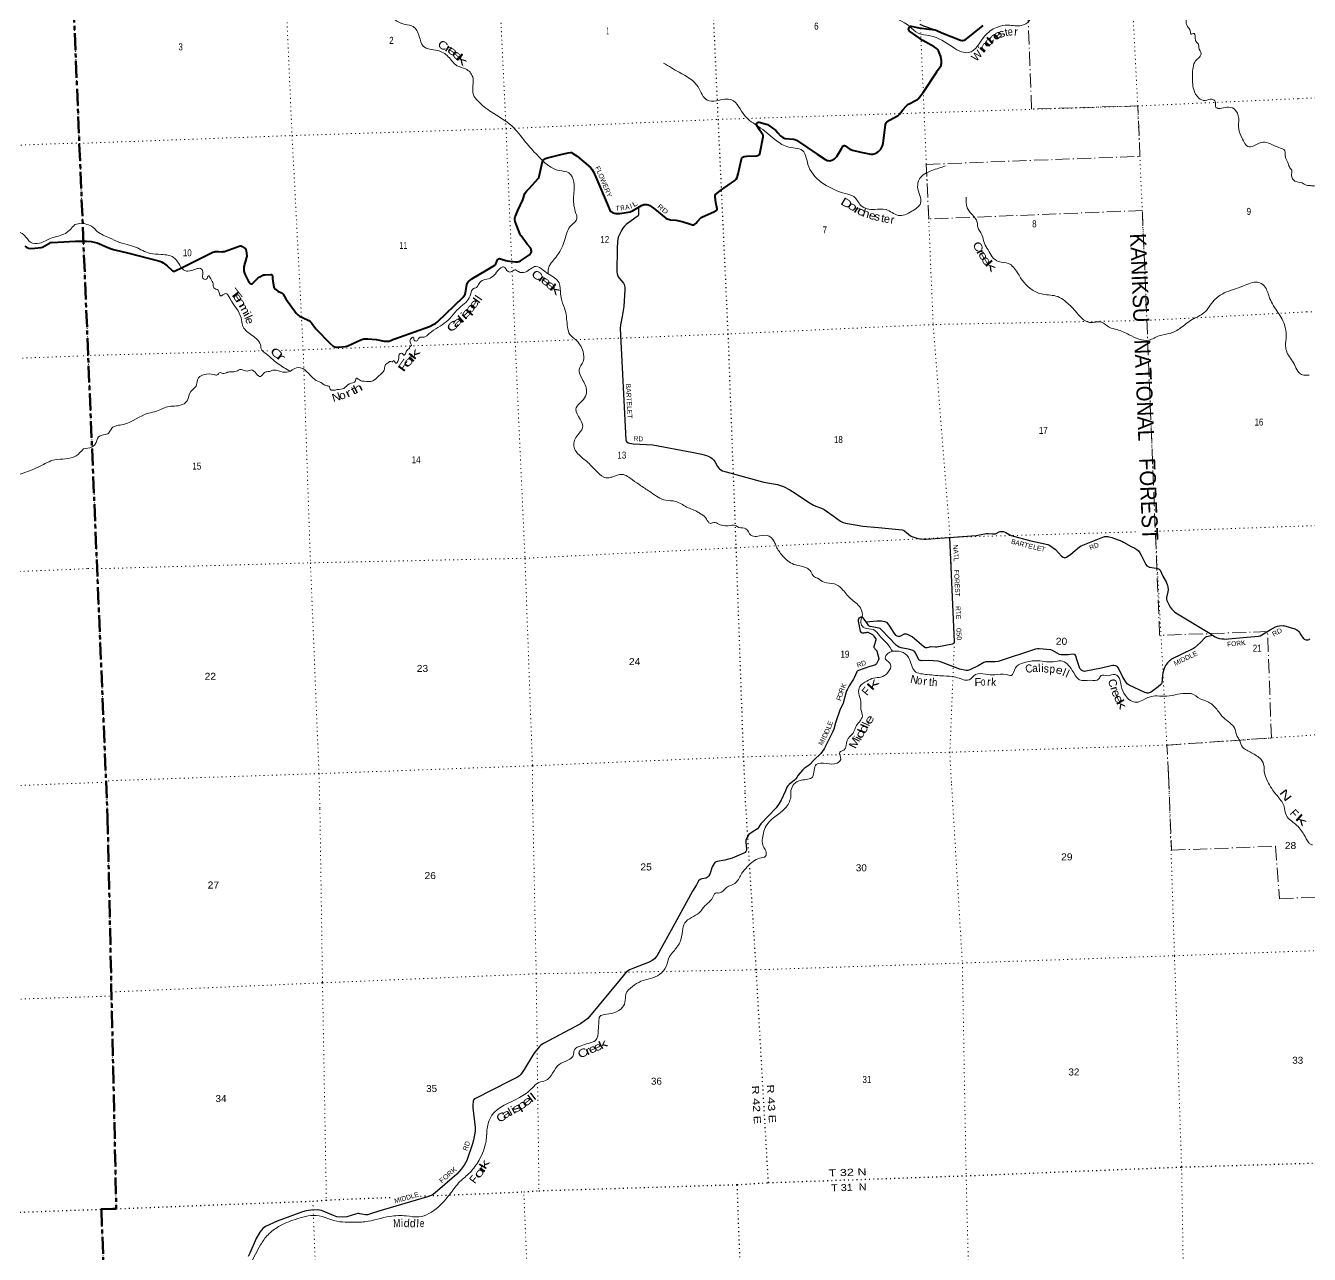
# Model space of a CAD drawing. Header units: feet. Extents: x 733631 to 986127, y 195788 to 388968.
# Drawn here: x 857588 to 889674, y 281106 to 311815 of the extents above; entities that cross this region are included whole.
import ezdxf
from ezdxf.enums import TextEntityAlignment as Align

# ---------------------------------------------------------------- set-up
doc = ezdxf.new("R2010")
doc.units = ezdxf.units.FT
doc.header["$LTSCALE"] = 70
for name, pattern in [('DOT_DASHED', [7.7, 5, -1.2, 0.3, -1.2]), ('DOTTED', [1.5, 0.3, -1.2]), ('LONG_DASH_SHORT_DASH', [9.9, 6, -1.2, 1.5, -1.2])]:
    doc.linetypes.add(name, pattern=pattern)
for name, color, linetype, lineweight in [('11', 7, 'LONG_DASH_SHORT_DASH', 60), ('26', 7, 'Continuous', 40), ('29', 7, 'Continuous', 25), ('39', 7, 'Continuous', 13), ('44', 7, 'DOT_DASHED', 13), ('6', 7, 'DOTTED', 25), ('7', 7, 'DOTTED', 13)]:
    doc.layers.add(name, color=color, linetype=linetype, lineweight=lineweight)
for name, color, linetype in [('27', 7, 'Continuous'), ('30', 7, 'Continuous'), ('41', 7, 'Continuous')]:
    doc.layers.add(name, color=color, linetype=linetype)

msp = doc.modelspace()

# ---------------------------------------------------------------- linework, layer by layer
at = {"layer": '11'}
for points in [[(857851.76, 337969.91), (858806.11, 313701.42), (858725.45, 313701.87), (859634.96, 292032.75)], [(859634.96, 292032.75), (859852.85, 282246.44), (859765.07, 282242.99)], [(859765.07, 282242.99), (859477.29, 282233.89), (859479.36, 282231.92), (860082.98, 266390.53), (860141.38, 266394.28), (860175.35, 266393.67), (860719.68, 249712.7), (861018.43, 249717.01)]]:
    msp.add_lwpolyline(points, dxfattribs=at)
at = {"layer": '26'}
for points in [[(880375.84, 310683.06), (880455.61, 310794.5), (880468.58, 310820.45), (880473.82, 310841.72), (880477.84, 310870.48), (880475.98, 310937.19), (880459.32, 311046.51), (880424.14, 311144.58), (880406.54, 311186.41), (880380.62, 311217.91), (880349.14, 311251.27), (880298.91, 311286.49), (880009.8, 311441.33), (879682.64, 311681.36), (879662.09, 311707.1), (879658.39, 311738.61), (879667.65, 311766.4), (879685.88, 311790.6), (879704.69, 311799.75), (879725.06, 311799.75), (879912.94, 311762.3), (880170.46, 311729.3), (880325.06, 311707.1), (880362.1, 311694.13), (880491.11, 311636.47), (880950.99, 311453.24), (880988.03, 311442.13), (881013.87, 311441.5), (881045.44, 311451.39), (881067.66, 311462.51), (881178.8, 311541.76), (881523.47, 311817.69)], [(876159.37, 309330.76), (876338.85, 309193.28), (876388.45, 309139.32), (876457.51, 309063.19), (876510.67, 309018.88), (876545.86, 309000.35), (876575.59, 308991.66), (876783.82, 308979.04), (876816.39, 308972.06), (876852.34, 308951.25), (877117.26, 308779.35), (877370.87, 308606.77), (877592.16, 308461.13), (877614.38, 308448.16), (877648.36, 308441.32), (877688.46, 308440.75), (877738.46, 308451.86), (877772.26, 308465.3), (877801.42, 308483.37), (877823.64, 308501.9), (877848.21, 308526.97), (877862.07, 308544.05), (877985.21, 308757.31), (878023.64, 308807.64), (878031.52, 308814.59), (878045.87, 308818.76), (878055.59, 308818.3), (878068.09, 308813.2), (878189.96, 308732.06), (878217.63, 308717.31), (878251.42, 308705.72), (878459.68, 308651.11), (878711.79, 308603.72), (878731.53, 308602.42), (878766.71, 308604.27), (878822.27, 308619.09), (878868.56, 308643.18), (878908.42, 308671.05), (878961.16, 308730.27), (879001.9, 308811.8), (879018.5, 308871.91), (879080.23, 309345.38), (879093.57, 309383.46), (879112.09, 309405.69), (879180.41, 309450.85), (879395.42, 309568.76), (879429.91, 309599.32), (879513.81, 309708.1), (879601.9, 309812.42), (879629.68, 309836.51), (879656.66, 309851.83), (879849.85, 309951.32), (879876.9, 309969), (879894.5, 309984.75), (880018.82, 310142.68), (880360.93, 310658.92), (880375.84, 310683.06)], [(872106.33, 307402.51), (872188.57, 307206.76), (872208.79, 307178.85), (872219.9, 307167.73), (872266.14, 307139.5), (872301.38, 307126.97), (872338.42, 307121.41), (872438.26, 307122.9), (872597.68, 307141.79), (872695.83, 307160.32), (872754.14, 307183.4), (872980.03, 307318.7), (873042.13, 307343.77), (873095.83, 307349.33), (873117.13, 307348.4), (873150.54, 307338.4), (873185.65, 307320.61), (873310.47, 307232.37), (873593.06, 307001.89), (873620.84, 306987.07), (873646.3, 306978.59), (873706.02, 306962.98), (873837.06, 306950.7), (873999.56, 306923.57), (874202.43, 306849.75), (874258.8, 306836.05), (874282.87, 306836.05), (874310.65, 306850.87), (874347.69, 306880.52), (874373.62, 306912.02), (874469.91, 307017.64), (874506.48, 307041.05), (874785.58, 307158.51), (874849.54, 307193.68), (874871.77, 307215.91), (874874.84, 307237.22), (874841.64, 307395.35), (874821.14, 307539.9), (874822.7, 307568.91), (874834.73, 307595.78), (874860.66, 307621.72), (874953.48, 307693.27), (875313.4, 307943.61), (875351.4, 307981.2), (875371.77, 308016.41), (875400.57, 308115.17), (875477.09, 308482.23), (875492.14, 308509.3), (875512.52, 308525.98), (875548.62, 308545.43), (875612.91, 308556.95), (875860.69, 308561.9), (875894.92, 308567.67), (875920.85, 308588.05), (875939.37, 308612.14), (875951.43, 308652.8), (876021.02, 309039.75), (876021.78, 309067.06), (876014.37, 309085.59), (875926.74, 309211.33), (875858.82, 309335.74), (875853.74, 309357.59), (875858.82, 309372.8), (875877.33, 309389.48), (875901.41, 309400.6), (875926.41, 309401.22), (876127.34, 309346.86), (876159.37, 309330.76)], [(866928.7, 304026.27), (867679.98, 304295.19), (867793.02, 304352.1), (867830.06, 304374.33), (867884.35, 304415.39), (868522.64, 305027.62), (868570.79, 305102.55), (868594.16, 305188.38), (868615.38, 305346.91), (868630.05, 305391.62), (868652.27, 305413.85), (868740.38, 305483.78), (869103.74, 305701.95), (869311.87, 305828.38), (869327.27, 305840.97), (869338.38, 305859.5), (869378.61, 305960.64), (869393.94, 305978.09), (869410.61, 305989.21), (869434.68, 305994.77), (869459.95, 305990.52), (869588.38, 305942.89), (869621.51, 305939.11), (869832.83, 305913.24), (869862.46, 305911.39), (869886.53, 305913.24), (869924.68, 305922.28), (869958.75, 305937.33), (870185.45, 306089.43), (870201.81, 306108.27), (870215.7, 306128.65), (870224.49, 306149.5), (870228.66, 306165.71), (870230.05, 306181), (870225.88, 306207.41), (870219.72, 306226.31), (870204.12, 306258.83), (870125.21, 306357.47), (869971.06, 306560.73), (869960.61, 306580.33), (869952.28, 306597.01), (869824.5, 306920.35), (869817.96, 306968.09), (869817.09, 307001.88), (869822.65, 307035.24), (869892.5, 307197.68), (870011.97, 307459.57), (870066.17, 307618), (870080.99, 307647.65), (870108.77, 307681.01), (870184.45, 307754.11), (870393.98, 307985.66), (870413.4, 308013.62), (870424.51, 308045.12), (870455.4, 308192.44), (870505.88, 308418.93), (870521.74, 308450), (870545.81, 308474.09), (870582.85, 308494.47), (870628.73, 308513.29), (870965.86, 308594.93), (871151.37, 308639), (871205.64, 308643.97), (871234.7, 308642.71), (871268.04, 308624.18), (871377.11, 308550.58), (871706.13, 308273.75), (871743.17, 308227.43), (871780.2, 308162.57), (871868.6, 307968.34), (872106.33, 307402.51)], [(857564.33, 306303.15), (857617.36, 306267.33), (857658.89, 306250.58), (857707.92, 306247.08), (857819.78, 306253.8), (857974.08, 306271.61), (858012.36, 306282.26), (858068.64, 306311.91), (858181.73, 306382.42), (858203.47, 306392.51), (858231.49, 306397.76), (858390.85, 306401.5), (858833.04, 306430.42)], [(858833.04, 306430.42), (859112.08, 306430.63), (859221.34, 306421.36), (859302.02, 306405.91), (859376.89, 306384.3), (859626.29, 306276.87), (859624.19, 306278.8), (859728.73, 306236.07), (859814.71, 306210.49), (860130.54, 306135.63), (860940.1, 305929.17), (860985.19, 305912.73), (861024.08, 305890.5), (861124.81, 305810.09), (861242.49, 305702.18), (861257.41, 305690.38), (861269.9, 305684.36), (861283.79, 305681.58), (861296.76, 305681.58), (861305.55, 305682.97), (861321.77, 305687.52), (861361.11, 305701.5), (861464.07, 305752.44), (861850.32, 305945.42)], [(861850.32, 305945.42), (862262.99, 306151.59), (862297.66, 306162.42), (862327.29, 306167.98), (862411.08, 306170.3), (862505.06, 306166.12), (862525.89, 306167.52), (862554.33, 306174.63), (862834.07, 306272.55)], [(862834.07, 306272.55), (862923.1, 306303.71), (862947.64, 306310.66), (862954.12, 306310.66), (862963.68, 306310), (862980.04, 306306.95), (862998.56, 306298.61), (863076.34, 306245.8), (863086.99, 306235.15), (863094.56, 306222.88), (863103.19, 306191.14), (863115.23, 306065.14), (863113.84, 306047.08), (863111.07, 306031.69), (863041.28, 305786.15), (863037.46, 305749.22), (863038.38, 305696.41), (863047.64, 305651.94), (863065.23, 305600.98), (863167.14, 305401.82), (863192.1, 305379.55), (863221.73, 305366.58), (863240.25, 305366.58), (863257.2, 305371.48), (863394.63, 305500.82), (863443.95, 305538.91), (863499.5, 305570.41), (863536.54, 305587.08), (863570.07, 305591.45), (863719.87, 305598.2), (863736.07, 305594.96), (863743.57, 305589.06), (863753.2, 305568.55), (863754.59, 305557.91), (863753.72, 305504.81)], [(863753.72, 305504.81), (863762.69, 305430.3), (863788.85, 305288.3), (863792.55, 305276.26), (863800.54, 305258.24), (863806.68, 305249.63), (863815.47, 305240.37), (863831.9, 305227.62), (863902.27, 305172.96), (863923.81, 305160.68), (864003.9, 305125.48), (864010.38, 305120.39), (864016.59, 305114.29), (864024.73, 305103.71), (864092.81, 304986.36), (864348.59, 304630.03), (864392.8, 304585.53), (864433.77, 304557.77), (864506.42, 304523.9), (864667.1, 304444.74), (864700.56, 304419.39), (864731.92, 304383.59), (864839.47, 304241.72), (865196.66, 303869.69), (865271.73, 303808.24), (865312.47, 303786.01), (865349.84, 303779.52), (865393.95, 303778.6), (865580.99, 303797.13), (865613.4, 303803.61), (865640.73, 303812.65), (865964.86, 303960.39), (866011.55, 303979.64), (866039.32, 303985.2), (866072.66, 303988.91), (866141.14, 303986.4), (866345.53, 303969.22), (866552.84, 303931.97), (866614.32, 303926.84), (866666.17, 303932.4), (866714.32, 303947.22), (866764.98, 303967.66), (866928.7, 304026.27)]]:
    msp.add_lwpolyline(points, dxfattribs=at)
at = {"layer": '29'}
for points in [[(879937.08, 311849.46), (880029.54, 311811.47), (880325.06, 311707.1)], [(872903, 307272.56), (872906.72, 307087.57), (872899.36, 307065.8), (872818.51, 307003.57), (872600.64, 306847.37), (872558.2, 306806.21), (872511.02, 306750.8), (872490.34, 306716.31), (872437.22, 306610.02), (872400.72, 306525.47), (872378.57, 306422.21), (872372, 306248.45), (872363.97, 305658.66), (872370.12, 305610.82), (872398.43, 305536.8), (872428.45, 305491.95), (872527.11, 305380.45), (872546.31, 305343.01), (872566.18, 305276.98), (872568.58, 305214.72), (872537.63, 304791.88), (872501.16, 304542.36), (872458.17, 304341.18), (872450.09, 304243.86), (872589.31, 301462.77), (872607.53, 301418.81), (872648.18, 301390.32), (872776.17, 301366.85), (873261.88, 301336.58), (874243.33, 301151.31), (874487.15, 301105.94), (874606.65, 301073.93), (874646.24, 301057.41), (874710.05, 301021.04), (874749.12, 300993.45), (874790.48, 300952.07), (874814.21, 300920.44), (874880.67, 300799.84), (874912.26, 300756.63), (874930.65, 300735.94), (874960.52, 300712.94), (875007.33, 300691.59), (876042.37, 300409.46), (876378.29, 300349.66), (876455.05, 300326.02), (876529.94, 300294.48), (876690.79, 300216.31), (876756.81, 300173.87), (877196.32, 299878.32), (877276.69, 299832.14), (877336.48, 299804.74), (877477.03, 299756.9), (877513.42, 299740.36), (877547.89, 299721.97), (877769.1, 299565.47)], [(877769.1, 299565.47), (877959.2, 299432.26), (878021.63, 299399.96), (878083.28, 299379.38), (878176.3, 299363.37), (878517.47, 299305.5), (878908.23, 299275.71), (879494.16, 299216.13), (879524.03, 299209.23), (879551.14, 299192.8), (879706.62, 299067.46), (879737.73, 299048.28), (879790.58, 299027.59), (879866.41, 299006.89), (879942.24, 298990.8), (880036.45, 298981.6), (880099.19, 298981.25), (881348.4, 299076.34), (881468.01, 299094.27), (881563.23, 299116.65), (881607.02, 299123.02), (881642.65, 299124.16), (881755.27, 299111.71), (881802.34, 299112.67), (881827.62, 299116.12), (881844.85, 299121.86), (881925.28, 299163.25), (881957.45, 299171.3), (881981.56, 299172.63), (882021.78, 299169), (882047.06, 299163.25), (882090.72, 299147.16), (882190.22, 299089.63), (882225.14, 299074.73), (882712.13, 298937.63), (883133.94, 298850.56), (883166.12, 298839.06), (883190.32, 298826.37), (883328.89, 298724.62), (883483.22, 298558.55), (883518.77, 298533.99), (883542.97, 298521.77), (883563.64, 298517.16), (883588.93, 298520.62), (883605.78, 298529.17), (883710.32, 298607.72), (883932.45, 298793.08), (883970.24, 298817.17), (884511.5, 299034.5), (884557.46, 299044.85), (884595.06, 299048.33), (884636.74, 299046), (884665.46, 299041.4), (884735.22, 299023.3), (884986.01, 298928.74), (885029.7, 298909.21), (885217.14, 298795.16), (885315.75, 298751.7), (885360.8, 298723.86), (885400.77, 298689.62), (885440.98, 298641.34), (885474.36, 298582.83), (885589.2, 298345.89), (885616.32, 298311.73), (885678.81, 298279.21), (885787.45, 298265.66), (885860.34, 298253.92), (885920.08, 298233.23), (885946.86, 298207.06), (886016.3, 298056.31), (886099.67, 297912.14), (886126.89, 297823.96), (886133.78, 297789.47), (886142.98, 297718.19), (886137.78, 297667.42), (886103.91, 297520.46), (886101.62, 297483.67), (886108.47, 297446.41), (886142.98, 297382.5), (886198.13, 297281.34), (886234.89, 297230.75), (886267.06, 297197.41), (886316.46, 297154.88), (886377.62, 297113.47), (887149.95, 296646), (887321.05, 296537.39), (887372.32, 296516.84), (887432.07, 296500.74), (887486.07, 296491.54), (887544.66, 296485.8), (887600.96, 296484.65), (887655.91, 296487.35), (887930.75, 296515.23)], [(878599.7, 296917.72), (878875.63, 296942.15), (878980.62, 296936.54), (879063.34, 296920.44), (879105.14, 296902.3), (879139.17, 296865.26), (879177.01, 296802.09), (879295.83, 296622.93), (879331.05, 296584.75), (879364.36, 296564.06), (879396.53, 296554.86), (879435.32, 296555.51), (879459.73, 296561.76), (879480.41, 296570.95), (879534.41, 296607.74), (879548.19, 296613.49), (879563.13, 296616.94), (879593, 296615.79), (879625.17, 296606.59), (879725.13, 296558.31), (879746.7, 296544.95), (880037.23, 296301.59), (880083.6, 296274.35), (880104.28, 296269.75), (880121.04, 296270.42), (880187.01, 296289.3), (880215.21, 296294.11), (880326.03, 296289.3), (880366.71, 296293.72), (880756.14, 296368.79), (880777.57, 296376.67), (880794.81, 296389.32), (880798.25, 296397.36), (880801.13, 296414.86), (880691.71, 299026.35)], [(878599.7, 296917.72), (878517.68, 297019.57), (878503.81, 297029.61), (878477.38, 297034.21), (878460.15, 297031.91), (878432.89, 297018.42), (878417.64, 297004.32), (878401.55, 296980.18), (878393.51, 296956.03), (878393.29, 296930.19), (878436.22, 296723.98), (878450.38, 296681.27), (878463.02, 296658.85), (878471.64, 296651.38), (878484.27, 296644.48), (878500.94, 296639.31), (878513.7, 296638.1), (878548.61, 296641.03), (878575.04, 296645.06), (878608.94, 296651.96), (878622.15, 296652.53), (878635.93, 296652.53), (878653.74, 296648.51), (878753.42, 296594.6), (878768.63, 296581.83), (878778.97, 296568.61), (878830.1, 296499.06), (878834.7, 296486.41), (878836.01, 296474.61), (878835.85, 296457.67), (878833.55, 296446.17), (878813.13, 296368.84), (878789.32, 296295), (878788.18, 296282.36), (878792.07, 296269.19), (878801.39, 296252.47), (878815.18, 296237.52), (878850.79, 296209.36), (878856.86, 296200.99), (878862.28, 296193.26), (878866.88, 296182.34), (878915.74, 296001.44), (878915.71, 295985.75), (878908.81, 295961.61), (878858.26, 295863.89), (878838.73, 295845.5), (878814.09, 295832.19), (878718.09, 295809.86), (878687.84, 295801.25), (878402.13, 295701.79), (878385.48, 295693.17), (878372.5, 295682.54), (878367.09, 295674.78), (878359.62, 295661.55), (878329.61, 295586.78)], [(887265.9, 296572.4), (887102.31, 296539.83), (887079.33, 296528.33), (887063.22, 296515.65), (886957.81, 296400.74), (886808.19, 296268.52), (886781.77, 296248.98), (886749.18, 296229.52), (886230.28, 295978.81), (886203.85, 295960.42), (886178.75, 295939.87), (886131.47, 295890.29), (886101.6, 295854.65), (886078.62, 295819.01), (886052.9, 295769.73), (886044.15, 295748.89), (886013.13, 295643.12), (886000.56, 295574.08), (885986.56, 295379.87), (885983.26, 295364.91), (885966.03, 295346.52), (885898.67, 295285.8), (885726.76, 295166.39), (885700.63, 295151.08), (885668.46, 295136.14), (885647.78, 295132.69), (885624.8, 295131.54), (885599.52, 295136.14), (885562.76, 295151.08), (885167.53, 295328.13), (885144.55, 295346.52), (885124.64, 295363.81), (885016.22, 295533.27), (884903.28, 295753.5), (884885.06, 295782.59), (884868.81, 295799.48), (884852.73, 295808.69), (884829.75, 295815.58), (884788.39, 295820.17), (884764.26, 295819.03), (884724.53, 295812.91), (884475.99, 295753.19), (884084.53, 295678.03), (884053.08, 295675.33), (884027.8, 295678.78), (884002.53, 295686.83), (883988.74, 295694.87), (883961.17, 295717.87), (883950.83, 295730.52), (883940.81, 295751.35), (883866.97, 295976.58), (883837.09, 296062.76), (883818.71, 296090.35), (883800.38, 296101.2), (883770.45, 296104.15), (883643.16, 296091.29), (883474.03, 296085.75), (883426.79, 296099.35), (883258.02, 296197.96), (883216.68, 296212.21), (882922.55, 296239.8), (882876.6, 296239.8), (882828.8, 296230.35), (881893.12, 295927.09), (881820.86, 295916.28), (881633.47, 295917.9), (881590.69, 295913.73), (881541.55, 295899.5), (881395.94, 295813.65), (881187.69, 295715.56), (881139.43, 295699.47), (881098.7, 295697.63), (880940, 295734.07), (880452.38, 295917.9), (880394.48, 295929.57), (880145.57, 295944.48), (879983.62, 295943.19), (879954.9, 295944.35), (879938.81, 295950.1), (879921.58, 295961.59), (879895.15, 295996.08), (879828.41, 296136.41), (879815.88, 296161.63), (879806.69, 296171.98), (879790.6, 296184.62), (879760.73, 296199.57), (879684.36, 296219.8), (879468.72, 296268.24), (879425.24, 296282.34), (879382.73, 296304.18), (879351.71, 296324.88), (879310.24, 296361.18), (879186.58, 296501.83), (878963.38, 296730.7), (878944.99, 296745.65), (878915.84, 296758.04), (878792.01, 296777.62), (878700.27, 296793.94), (878676.14, 296803.13), (878661.61, 296813.1), (878599.7, 296917.72)], [(887930.75, 296515.23), (888396, 296552.47), (888443.09, 296567.2), (888696.81, 296717.91), (888829.85, 296789.46), (888878.55, 296807.69), (888926.8, 296816.89), (889024.83, 296818.94), (889055.48, 296816.89), (889085.35, 296809.99), (889315.14, 296736.41), (889341.56, 296724.92), (889363.5, 296712.55), (889402.45, 296678.93), (889426.58, 296647.89), (889460.22, 296593.09), (889492.07, 296538.68), (889525.39, 296493.84), (889544.92, 296478.9), (889585.38, 296468.64), (889624.2, 296466.25), (889647.17, 296467.4), (889672.45, 296475.45), (889689.83, 296486.67)], [(878329.61, 295586.78), (878298.97, 295518.38), (878277.48, 295477.62), (878172.12, 295315.92), (878121.22, 295217.8), (878100.54, 295176.41), (878085.11, 295131.08), (878031.53, 294911.18), (878018.96, 294875.2), (877955.77, 294751.04), (877937.03, 294707.91), (877827.91, 294393.12), (877789.17, 294233.7), (877766.13, 294176.95), (877543.3, 293741.65), (877506.53, 293679.57), (877464.75, 293620.94), (877292.24, 293457.12), (877191.72, 293350.77), (877147.32, 293314.51), (877044.66, 293245), (877001.38, 293204.15), (876900.27, 293081.33), (876863.13, 293026.57), (876836.7, 292989.79), (876807.23, 292958.82), (876673.4, 292848.9), (876640.23, 292817.34), (876614.93, 292782.16), (876583.43, 292692.47)], [(876583.43, 292692.47), (876476.14, 292457.22), (876426.24, 292374), (876346.6, 292266.96), (875962.14, 291863.02), (875947.78, 291839.65), (875907.25, 291774.8), (875880.38, 291744.95), (875748.37, 291658.15), (875667.71, 291595.04), (875637.77, 291558.42), (875610.03, 291516.87), (875591.2, 291456.9), (875587.71, 291395.55), (875607.83, 291238.85), (875604.51, 291203.9), (875588.71, 291172.51), (875572.9, 291150.64), (875541.29, 291128.99), (875243.89, 291010.27), (875066.54, 290958.12), (874875.93, 290927.6), (874824.84, 290905.84), (874796.08, 290871.01), (874747.96, 290792.74), (874686.3, 290608.03), (874663.01, 290564.75), (874625.79, 290521.37), (874596.47, 290504.83), (874487.93, 290492.65), (874446.76, 290471.54), (874409.15, 290439.78), (874355.93, 290341.54), (874258.41, 290181.53), (873815.87, 289375.66)], [(873815.87, 289375.66), (873375.9, 288574.47), (873302.33, 288487.52), (873249.1, 288447.57), (873176.04, 288407.02), (872760.71, 288248.45), (872680.21, 288217.87), (872594.68, 288156.49), (872451.52, 287976.87), (871639.67, 286999.18), (871458.7, 286870.55), (870534.39, 286376.99), (870464.53, 286333.71), (870428.9, 286299.58), (870293.71, 286122.23), (870046.82, 285724.11), (869965.5, 285604.68), (869932.23, 285571.39), (869881.94, 285531.7), (869695.82, 285439.07), (868828.71, 285002.15), (868791.12, 284972.18), (868774.68, 284930.01), (868764.51, 284832.37), (868763.79, 284764.85), (868824.4, 284279.77), (868820.37, 284181.93), (868784.47, 283956.87), (868757.79, 283870.35), (868611.48, 283454.2), (868551.37, 283336.92), (868475.08, 283234.49), (868365.34, 283113.67), (867827.16, 282641.51), (867746.5, 282588.69), (867629.23, 282540.44), (866413.67, 282184.33), (866182.88, 282109.32), (866139.63, 282096.01), (866078.69, 282092.76), (865939.06, 282120.25), (865916.73, 282125.97), (865893.45, 282125.97), (865830.24, 282112.65), (865615.75, 282041.12), (865497.55, 282032.76), (865367.81, 282042.74), (865282.87, 282074.22), (864981.89, 282199.2), (864886.25, 282215.71), (864715.74, 282209.19), (864602.63, 282192.55), (864503.67, 282166.76), (863877.54, 281932.83), (863584.62, 281799.74), (863518.08, 281753.14), (863437.63, 281660.9), (863350.08, 281503.23), (863192.71, 281136.23), (863145.47, 281054.07)]]:
    msp.add_lwpolyline(points, dxfattribs=at)
at = {"layer": '39'}
for points in [[(889495.18, 307889.31), (889270.66, 307966.18), (889231.11, 308065.97), (889232.86, 308201.48), (889175.66, 308284.52), (889137.69, 308398.51), (889077.06, 308525.91), (889063.78, 308689.23), (888909.65, 308771.11), (888517.65, 308899.77), (888323.88, 308830.75), (888169.77, 308785.26), (887988.74, 309013.84), (887909.01, 309233.61), (887908.72, 309496.42), (887794.04, 309735.26), (887608.84, 309777.71), (887444.25, 309744.01), (887340.29, 309772.95), (887328.04, 309903.95), (887236.67, 309981.83), (887074.22, 309944.15), (886910.64, 310005.5), (886784.69, 310217.69), (886754.88, 310582.64), (886832.55, 310934.94), (886901.06, 311003.9), (886968.35, 311111.24), (886910.8, 311269.06), (886902.11, 311351.67), (886856.1, 311400.7), (886822.99, 311488.57), (886818.79, 311557.17), (886794.53, 311621.07), (886720.37, 311602.46), (886699.7, 311680.63), (886627.28, 311797.54), (886599.81, 311962.41), (886607.95, 312150.7), (886530.55, 312170.4), (886418.57, 312134.38), (886289.36, 312194.84), (886231.33, 312304.13), (886134.27, 312307.01), (885975.7, 312528.24), (885875.33, 312571.44), (885789.77, 312530.23), (885677.31, 312635.71), (885735.44, 312777.11), (885859.37, 313072.3), (885826.46, 313154.11), (885715.78, 313140.37), (885652.6, 313221.19), (885648.61, 313346.4), (885606, 313415.76), (885526.18, 313574.88), (885582.11, 313784.95), (885673.55, 314212.5), (885638.41, 314427.67), (885490.21, 314513.79), (885188.01, 314360.34), (884827.24, 314079.62), (884327.58, 313909.59), (883929.81, 313902.61), (883718.91, 313800.68), (883638.66, 313529.16), (883638.57, 313278.47), (883595.88, 312969.78), (883473.36, 312820.2), (883246.47, 312776.37), (883113.76, 312693.17), (882968.92, 312546.9), (882702.21, 312420.9), (882633.74, 312287.24), (882713.94, 312116.01), (882675.21, 311936.83), (882474.97, 311817.05), (882149.34, 311828.61), (881858.18, 311772.57), (881558.11, 311552.47), (881155.04, 311140.98), (880982.66, 311161.61), (880756.54, 311283.59), (880194.04, 311564.35), (879894.99, 311629.35), (879687.76, 311792.37), (879145.27, 312142.53), (878972.73, 312421.93), (878951.76, 312572.87)], [(865670.7, 313324.12), (865904.83, 313204.43), (866030.72, 312994.26), (866353.15, 312766.27), (866537.43, 312372.02), (866702.61, 312070.14), (867073.41, 311845.76), (867273.12, 311791.66), (867426.34, 311548.02), (867527.16, 311300.63), (867880.03, 311194.95), (868151.65, 311040.1), (868368.93, 310814.73), (868585.69, 310732.88), (868761.78, 310532.44), (868779.91, 310090.29), (868892.02, 309932.23), (869224, 309658.06), (869731.86, 309316.87), (870084.36, 308905.9), (870377.71, 308575.87), (870648.37, 308323.95), (870923.25, 308193.47), (871167.62, 308132.74), (871290.18, 307900.22), (871280.72, 307499.62), (871341.19, 307123.55), (871367.44, 306997.04), (871219.53, 306820.35), (871081.59, 306520.66), (870914.27, 306129.03), (870700.95, 305849.11), (870655.35, 305758.66), (870647.8, 305614.87)], [(858815, 306847.68), (858579.36, 306623.36), (858221.87, 306500.37), (857933.07, 306380.03), (857707.54, 306405.66), (857557.55, 306573.68), (857298.87, 306727.38), (857017.12, 307009.55), (856688.18, 307362.66), (856155.4, 307435), (855566.21, 307501.11), (855075.51, 307637.74), (854721.76, 308058.61), (854393.59, 308391.54), (853995.44, 308541.86), (853553.26, 308518.67), (852902.47, 308822.92), (852609.9, 309070.31), (852475.7, 309356.18), (852191.24, 309442.18), (851873.78, 309437.97), (851734.27, 309167.78), (851505.88, 309108.4), (851119.35, 309325.87), (850886.08, 309502.79), (850609.78, 309587.09), (850189.45, 309896.23), (850027.96, 310154.76), (849873.86, 310324.64), (849495.25, 310225.09), (849120.34, 310081.2), (848850.87, 310145.55), (848508.55, 310370.8), (848160.33, 310484.65), (847818.05, 310655.33), (847494.52, 310650.88), (847361.73, 310952.97), (846842.11, 311480.61), (846615.44, 311857.89), (846285.36, 312348.4), (845891.71, 312701.02), (845358.47, 312678.34), (844403.59, 312249.23), (843942.8, 311968.62), (843743.38, 311677.91), (843144.47, 311171.8), (842853.41, 310976.42), (842395.14, 310843.46), (841439, 310715.47), (841101.68, 310433.57), (840562.26, 309824.49), (839946.79, 308925.44), (839745.46, 308470.94), (839611.86, 308205.02)], [(880580.62, 308307.96), (880238.79, 308193.65), (879930.32, 307983.39), (879884.15, 307783.75), (879955.68, 307377.71), (879739.85, 307176.55), (879396.87, 307071.87), (879094, 307220.07), (878803.06, 307220.64), (878466.45, 307322.82), (878287.64, 307545.4), (878081.29, 307617.48), (877534.01, 307864.38), (877160.88, 308288.83), (877002.57, 308692.02), (876611.42, 308794.43), (876316.96, 308968.74), (875904.6, 309292.85), (875564.68, 309562.71), (875234.76, 309962.3), (874855.67, 309939.76), (874623, 309950.32), (874396.24, 310282.53), (873925.96, 310649.21), (873532.76, 310878.92)], [(889493.69, 307890.17), (889604.45, 307826.45), (889701.66, 307816.91), (889821.23, 307801.91), (889955.94, 307748.92), (890046.04, 307702.83), (890116.38, 307640.06), (890208.24, 307527.36), (890345.75, 307369.41), (890422.05, 307234.07), (890522.62, 307174.12), (890641.4, 307112.63), (890736.71, 307022.24), (890827.04, 306891.32), (890925.34, 306764.65), (891022.77, 306670.27), (891146.22, 306621.78), (891279.99, 306568.02), (891363.12, 306556.09), (891448.8, 306524.02), (891545.33, 306463.96), (891651.19, 306409.05), (891699.91, 306364.73), (891750.19, 306279.52), (891827.01, 306200.76), (891956.1, 306131.47), (892031.48, 306107.21), (892137.19, 306081.73), (892212.35, 306065.55), (892323.01, 306005.87), (892417.62, 305941.72), (892473.85, 305801.81), (892532.35, 305728.62), (892535.67, 305603.47), (892609.8, 305474.13), (892586.83, 305350.3), (892599.93, 305237.52), (892641.69, 305186.11), (892655.89, 305107.71), (892608.56, 304912.53), (892553.47, 304705.02), (892561.99, 304612.32), (892566.79, 304536.73)], [(881098.34, 307530.42), (881118.94, 307264.23), (881245.63, 307092.5), (881373.02, 306898.55), (881388.93, 306779.79), (881492.04, 306587.07), (881551.59, 306366.63), (881645.47, 306210), (881745.99, 306035.39), (881907.2, 305921.39), (882155.22, 305872.92), (882376.8, 305639.6), (882744.01, 305210.92), (883012.06, 305104.47), (883383.77, 305041.86), (883560.87, 304936.47), (883825.6, 304680.31), (884178.02, 304398.72), (884327.3, 304405.64), (884481.01, 304400.57), (884670.8, 304277.41), (884868.62, 304219.2), (885169.67, 304091.59), (885660.87, 303956.07), (885924.12, 304063.77), (886196.92, 304125.28), (886457.31, 304259.16), (886745.53, 304470.78), (887039.27, 304636.08), (887293.87, 304951.73), (887548.68, 305133.95), (888027.96, 305309.38), (888382.54, 305403.89), (888549.17, 305310.29), (888671, 305037.32), (888861.81, 304691.8), (889052.76, 304342.24), (889096.14, 304058.61), (889079.96, 303805.37), (889112.98, 303656.84), (889300.55, 303349.63), (889386.87, 303176.58), (889476.23, 303098.64), (889593.99, 303080.26), (889674.3, 303081.53)], [(858815, 306847.68), (858980.24, 306875.09), (859031.24, 306872.66), (859072.53, 306860.51), (859233.77, 306801.35), (859377.21, 306674.64), (859679.41, 306510.69), (859913.02, 306407.16), (860333.27, 306279.42), (860695.83, 306123.51), (860971.4, 306098.17), (861322.32, 305990.4), (861568.16, 305693.19), (861731.76, 305694.51), (861981.05, 305733.01), (862018.58, 305633.15), (862018.59, 305505.79), (862102.3, 305478.21), (862156.11, 305564.88), (862215.26, 305483.93), (862273.54, 305366.56), (862293.1, 305260.06), (862396, 305200.76), (862461.12, 305059.35), (862584.51, 305117.98), (862693.25, 305002.27), (862971.57, 304510.02), (863009.84, 304323.26), (863213, 304097.43), (863453.46, 303842.49), (863492.2, 303704.26), (863596.07, 303614.67), (863768.41, 303468.7), (864047.62, 303265.58), (864203.96, 303177.7)], [(864203.51, 303177.95), (864269.27, 303220.28), (864455.67, 303266.83), (864662.45, 303117.94), (864750.04, 303031.85), (864851.76, 302946.24), (865005.63, 302872.43), (865086.02, 302822.51), (865184.11, 302787.31), (865200.1, 302729.21), (865376.2, 302718.81), (865540.85, 302750.49), (865678.65, 302864.18), (865831.74, 302941.98), (865850.05, 303001.21), (865928.16, 302959.29), (866048.39, 302926.84), (866268.31, 302936.08), (866415.75, 303064.23), (866546.59, 303206), (866571.18, 303322.04), (866655.58, 303399.61), (866717.43, 303423.88), (866758.25, 303411.06), (866783.45, 303444.24), (866842.09, 303379.44), (866902.59, 303446.12), (866949.53, 303621.53), (867004.09, 303621.29), (867041.89, 303576.03), (867088.46, 303636.19), (867142.27, 303722.87), (867185.83, 303750.58), (867186.69, 303786.99), (867232.08, 303820.83), (867205.81, 303884.66), (867210.79, 303981.87), (867282.03, 304028.68), (867300.68, 303950.45), (867365.72, 303938.43), (867406.42, 303992.32), (867449.73, 304028.11), (867546.54, 304033.31), (867677.1, 304120.48), (868102.07, 304415.43), (868463.72, 304795.23), (868622.64, 304935.81), (868712.2, 305112.7), (868778.72, 305244.27), (868854.64, 305271.02), (868922.13, 305372.29), (869024.5, 305456.52), (869198.73, 305504.69), (869328.52, 305616.09), (869467.24, 305764.18), (869533.2, 305786.56), (869648.12, 305667), (869717.06, 305659.16), (869812.33, 305712.82), (869906.71, 305667.4), (870076.81, 305654.78), (870342.94, 305798.96), (870523.75, 305703.8), (870647.8, 305614.87)], [(870647.8, 305614.87), (870919.78, 305385.23), (870959.12, 305101.46), (870988.42, 304942.71), (871073.03, 304696.82), (871132.83, 304278.27), (871191.09, 304098.23), (871338.82, 303963.58), (871519.89, 303670.3), (871521.75, 303421.7), (871425.06, 303222.42), (871497.3, 302984.21), (871607.79, 302686.6), (871558.83, 302511.13), (871341.48, 302231.08), (871444.32, 301983.76), (871509.86, 301765.55), (871361.02, 301554.45), (871297.24, 301273.37), (871476.51, 301036.65), (871732.27, 300808.5), (872151.87, 300510.91), (872240.03, 300534.02), (872498.57, 300599.11), (872755.41, 300463.99), (872966.15, 300317.25), (873222.13, 300145.71), (873585.85, 299953.45), (873829.19, 299925.04), (874108.42, 299784.59), (874391.24, 299658.41), (874473.83, 299602.49), (874608.94, 299483.6), (874685.07, 299376.92), (874823.81, 299397.65), (874883.24, 299371.29), (875147.59, 299317.29), (875325.26, 299321.09), (875415.6, 299275.53), (875592.47, 299240.9), (875716.88, 299077.18), (875859.12, 299051.52), (876121.03, 299074.26), (876293.43, 298926.26), (876336.95, 298828.62), (876479.69, 298596.77), (876747.57, 298369.01), (877123.03, 298251.94), (877216.48, 298172.11), (877287.01, 298051.1), (877379.44, 298003.59), (877548.34, 297901.98), (877804.17, 297861.85), (877987.91, 297738.49), (878205.71, 297496.96), (878453.53, 297264.51), (878501.44, 297092.21), (878463.95, 296937.33), (878502.57, 296803.15), (878552.29, 296764.34), (878777.98, 296719.18), (878934.24, 296570.66), (879128.81, 296360.72), (879251.58, 296178.67)], [(859030.11, 301240.47), (859239.82, 301284.37), (859324.54, 301351.84), (859409.63, 301534.56), (859499.04, 301581.97), (859639.41, 301614.88), (859742.12, 301751.67), (860025.94, 301847.91), (860657.4, 302129.42), (860861.91, 302178.58), (861175.29, 302298.02), (861356.73, 302310.04), (861625.26, 302442.17), (861713.04, 302667.43), (861846.03, 302805.22), (861881.37, 302964.07), (862297.49, 303092.95), (862374.5, 303085.37), (862435.32, 303141.95), (862512.79, 303120.23), (862635, 303152.54), (862729.72, 303159.69), (862848.34, 303177.73), (862972.12, 303224.25), (863125.03, 303180.74), (863229.14, 303210.43), (863454.59, 303045.98), (863560.48, 303146.5), (863680.8, 303174.7), (863794.87, 303208.77), (864014.76, 303155.33), (864203.96, 303177.7)], [(843981.26, 300072.92), (844320.41, 299770.74), (844717.08, 299606.22), (845188.27, 299557.77), (845451.42, 299446.68), (845721.96, 299139.82), (846089.09, 298953.94), (846655.56, 298846.52), (847061.23, 298872.34), (847488.24, 298868.67), (847925.57, 298752.21), (848379.04, 298583.81), (848994.83, 298456.07), (849547.09, 298350.12), (850040.69, 298458.18), (850622.56, 298585.82), (850850.69, 298705.83), (851219.88, 299001.09), (851592.12, 299215.61), (851796.08, 299225.53), (852240.77, 299182.12), (852541.7, 299195.8), (853329.25, 299234.39), (854000.58, 299296.78), (854524.94, 299501.02), (855145.92, 299664.55), (855855.14, 299795.1), (856351.18, 299945.7), (856646.2, 300169.36), (856793.94, 300328.7), (857189.24, 300521.88), (857935.47, 300797.38), (858317.62, 300963.78), (858583.83, 300986.22), (858845.95, 301063.08), (859030.11, 301240.47)], [(876712.23, 292697.85), (876791.77, 292859.35), (876974.54, 292956.32), (877252.82, 293036.2), (877295.91, 293205.41), (877349.94, 293348.7), (877601.7, 293373.13), (877867.97, 293385.91), (877960.12, 293473.84), (877938.25, 293653.05), (878041.46, 293711.02), (878120.65, 293952.18), (878268.43, 294132.91), (878351.38, 294319.6), (878503.41, 294557.08), (878465.72, 294725.67), (878463.45, 294923.72), (878412.55, 295126.24), (878441.33, 295301.05), (878614.94, 295432.09), (878784.23, 295508.4), (878963.21, 295534.48), (879141.3, 295651.51), (879207.78, 295847.78), (879144.79, 295922.53), (879073.41, 296007.13), (879140.51, 296120.52), (879189.93, 296154.49), (879251.79, 296178.75)], [(879251.79, 296178.75), (879468.31, 296167.66), (879656.85, 296020.19), (879813.1, 295681.63), (880122.89, 295596.77), (880534.12, 295561.73), (880836.05, 295533.22), (881168.93, 295465.5), (881331.66, 295594.29), (881579.22, 295606.11), (881814.16, 295587.53), (882096.58, 295600.83), (882222.67, 295574.64), (882327.82, 295762.06), (882509.82, 295883.27), (882829.17, 295942.26), (883274.39, 295918.45), (883461.63, 295938.74), (883749.59, 295701.22), (883933.31, 295464.96), (884198.33, 295453.43), (884415.46, 295486.83), (884469.27, 295573.51), (884631.11, 295566.68), (884818.02, 295597.07), (884894.37, 295547.01), (884972.47, 295315.06), (885075.17, 295071.78), (885353.29, 294902.99), (885509.1, 294958.64), (885774.62, 295058.32), (885976.7, 295056.86), (886250.91, 295073.94), (886513.94, 295125.02), (886617, 295124.36), (886724.22, 295119.79), (886946.49, 294991.62), (887122.44, 294922.59), (887335.71, 294759.76), (887525.13, 294521.35), (887810.7, 294245.65), (887871.49, 294049.52), (887928.81, 293962.45), (888005.37, 293778.96), (888108.66, 293707.55), (888351.5, 293567.92), (888469.75, 293470.72), (888541.89, 293299.22), (888541.97, 293166.33)], [(888541.97, 293166.33), (888626.26, 292933.8), (888867.11, 292572.1), (889033.4, 292321.05), (889100.51, 292072.68), (889330.41, 291854.13), (889539.32, 291598.47), (889665.66, 291392.55), (889717.74, 291347.84), (889755.29, 291336.94)], [(876712.23, 292697.85), (876710.51, 292528.08), (876574.24, 292255.35), (876093.87, 291812.41), (876029.29, 291630.29), (876026.23, 291304.73), (876086.78, 291189.55), (876081.15, 291057.97), (875931.24, 291006.35), (875640.7, 290808.43), (875469.83, 290600.45), (875317.68, 290376.93), (875102.83, 290272.56), (874933.52, 290137.41), (874830.5, 290133.89), (874753.62, 290016.04), (874572.16, 289821.84), (874420.46, 289644.84), (874228.44, 289523.06), (874061.15, 289387.97), (874005.27, 289187.95), (873936.19, 288900.57), (873780.01, 288676.91), (873685.16, 288552.39), (873596.59, 288302.74), (873433.73, 288097.05), (872966.22, 287929.48), (872758.25, 287801.08), (872590.94, 287607.37), (872567.52, 287404.42), (872471.82, 287245.5), (872225.26, 287121.86), (871993.93, 287085.66), (871940.49, 287051.49), (871916.41, 286927.36), (871899.74, 286704.42), (871833.6, 286449.48), (871645.93, 286378.38), (871474.07, 286317.93), (871303.52, 286219.12), (871270.3, 286066.38), (871154.49, 285963.37), (870923.69, 285852.39), (870577.48, 285448.4), (870417.19, 285404.52), (870246.14, 285261.22), (869930.72, 285022.02), (869241.81, 284586.11), (869130.45, 284293.23), (869094.22, 283932.17), (868922.11, 283463.38), (868696.1, 283152.44), (868443.03, 282923.45), (868320.45, 282781.8), (868093.88, 282487.02), (867669.41, 282124.83), (867415.35, 282043.38), (867099.07, 282066.94), (866692.99, 282055.09), (866068.64, 281920.57), (865708.95, 281912.32), (865443.9, 281921.35), (864845.96, 282074.89), (864322.93, 281978.31), (863910.97, 281798.36), (863646.83, 281597.3), (863459.29, 281344.27), (863206.25, 280876.75), (862799.33, 280355.47), (862386.67, 279943.14), (862060.69, 279598.47), (861802.06, 279413.76), (861683.22, 279221.71), (861470.03, 278771.72), (861171.46, 278334.99), (860768.03, 277830), (860440.39, 277533.78), (860229.69, 277366.89), (860119.6, 277274.18), (859959.36, 277189.92)]]:
    msp.add_spline(points, degree=3, dxfattribs=at)
at = {"layer": '44'}
for points in [[(886156.71, 293070.81), (886113.05, 293832.81), (888726.24, 294011.55), (888630.89, 296670.07), (885931.19, 296578.4), (885500.12, 307196.16), (880161.3, 306982.26), (880100.16, 308348.22), (885440.79, 308548.62), (885385.56, 309807.91), (882730.65, 309731.83), (882543.56, 314602.55), (882700.87, 314601.46), (882587.77, 317251.12), (883875.44, 317312.37), (883714.56, 321271.08), (885096.18, 321350.65), (884917.34, 325441.9), (888773.09, 325586.88)], [(886156.71, 293070.81), (886228.97, 291207.65), (888828.94, 291305.02), (888930.82, 289992.54), (890191.31, 290052.59)]]:
    msp.add_lwpolyline(points, dxfattribs=at)
at = {"layer": '6'}
for points in [[(874672.81, 314284.43), (874892.79, 309471.95), (875140.43, 304108.45), (875340.93, 298765.64), (875525.54, 293541.59), (875569.28, 292652.64)], [(876152.9, 282897.7), (875850.3, 288218), (875569.28, 292652.64)], [(867455.07, 282560.41), (870039.28, 282666.66), (870418.48, 282695.79), (875373.96, 282848.86), (876152.9, 282897.7), (881095.57, 283070.55), (886481.6, 283288.87), (890462.43, 283406.63)], [(876779.58, 246705.73), (876666.69, 249789.8), (876648.24, 250302.11), (876506.24, 255076.08), (876450.11, 256426.53), (876333.37, 260328.03), (876289.37, 261678.89), (876086.77, 265666.41), (875996.22, 266959.08), (875848.51, 270938.36), (875779.92, 272298.5), (875635.06, 276253.62), (875567.99, 277569.33), (875373.96, 282848.86)], [(859765.07, 282242.99), (859852.85, 282246.44), (864764.9, 282435.99), (865103.7, 282463.73), (866737.63, 282530.91)], [(844035.52, 281664.83), (848940.62, 281879.25), (849217.35, 281886.97), (854203.94, 282038.22), (854508.67, 282053.18), (859477.29, 282233.89), (859765.07, 282242.99)]]:
    msp.add_lwpolyline(points, dxfattribs=at)
at = {"layer": '7'}
for p, q in [((859599.11, 292900.9), (859354.54, 292896.66)), ((859560.37, 287555.33), (859734.56, 287559.43))]:
    msp.add_line(p, q, dxfattribs=at)
for points in [[(879838.58, 314478.08), (880045.33, 309636.85), (880272.49, 304345.46), (880691.71, 299026.35), (880801.46, 296392.91), (880687.82, 293654.26), (880731.16, 292855.89)], [(886156.71, 293070.81), (886113.05, 293832.81), (885825.24, 299176.79), (885614.5, 304447.91), (885385.56, 309807.91), (885131.65, 314715.54)], [(864032.44, 313889.04), (864246.62, 309068.27), (864524.27, 303713.85), (864706.22, 298382.56), (864920.3, 293121.07), (864942.07, 292237.93)], [(869369.12, 313981.14), (869594.86, 309241.62), (869823.42, 303905.8), (870068.57, 298493.7), (870255.72, 293316.23), (870260.14, 292444.82)], [(858725.45, 313701.87), (858927.8, 308873.05), (859149.44, 303571.68), (859376.34, 298203.75), (859596.07, 292941), (859599.11, 292900.9), (859634.96, 292032.75)], [(889395.57, 309990.25), (890650.37, 310045.98), (896025.81, 310172.58), (901340.89, 310366.26), (904118.35, 310502.25)], [(858738.76, 308877.23), (858927.8, 308873.05), (864246.62, 309068.27), (869594.86, 309241.62), (874892.79, 309471.95), (880045.33, 309636.85), (885385.56, 309807.91), (889395.57, 309990.25)], [(843437.04, 308255.72), (848278.84, 308417.44), (853587.26, 308689.77), (858738.76, 308877.23)], [(889608.25, 304661.26), (890909.26, 304707.81), (893392.02, 304831.85)], [(889608.25, 304661.26), (885612.07, 304447.91), (880272.49, 304345.46), (875140.43, 304108.45), (869823.42, 303905.8), (864524.27, 303713.85), (863973.85, 303699.29)], [(843237.85, 302884.01), (848510.78, 303185.28), (853832.66, 303369.19), (858943.68, 303559.1)], [(863636.29, 303690.36), (859149.44, 303571.68), (858943.68, 303559.1)], [(859148.46, 298245.01), (859372.3, 298242.06), (864706.03, 298388.62), (870066.23, 298503.73), (875340.93, 298765.64), (880691.71, 299026.35), (885378.16, 299163.66)], [(885801, 299176.04), (885826.46, 299176.79), (889821.44, 299319.76)], [(844604.15, 297637.26), (848759.57, 297828.45), (854076.79, 298028.35), (859148.46, 298245.01)], [(890029.66, 294102.81), (886113.05, 293832.81), (880687.82, 293654.26), (875525.54, 293541.59), (870255.72, 293316.23), (864920.3, 293121.07), (859596.07, 292941)], [(886852.19, 272552.42), (886590.86, 276698.55), (886481.46, 283292.91), (886303.73, 288568.95), (886156.71, 293070.81)], [(843672.81, 292275.05), (848822.32, 292523.03), (849011.83, 292540.48), (854133.86, 292712.61), (854318.07, 292709.64), (859354.54, 292896.66)], [(880731.16, 292855.89), (881001.44, 288385.84), (881095.57, 283070.55), (881258.82, 276498.25), (881606.48, 271161.3), (881917.83, 265762.47), (882084.54, 260453.7), (882304.12, 255136.63), (882434.05, 250357.71)], [(870260.14, 292444.82), (870349.04, 288117.03), (870418.48, 282695.79)], [(859634.96, 292032.75), (859732.25, 287663), (859721.69, 287512.08), (859852.85, 282246.44)], [(864942.07, 292237.93), (865007.73, 287892.16), (865103.7, 282463.73)], [(859732.25, 287663), (865007.73, 287892.16), (870349.04, 288117.03), (875850.3, 288218), (881001.44, 288385.84), (886303.73, 288568.95), (890244.86, 288710.94)], [(843823.48, 286972.01), (849032.27, 287177.12), (854315.92, 287381.37), (859560.37, 287555.33)], [(864764.9, 282435.99), (864974.56, 277231.78), (865216.25, 271978.14), (865400.52, 266688.17), (865538.45, 261333.95), (865780.25, 256017.64), (866015.42, 249903.87), (866232.96, 246294.43)], [(871504.45, 246499.39), (871297.77, 250100.25), (871100.01, 256162.94), (870917.91, 261507.57), (870721.11, 266809.24), (870466.57, 272143.31), (870255.97, 277434.4), (870039.28, 282666.66)], [(859477.29, 282233.89), (859675.32, 277033.19), (859878.39, 271758.89), (860082.98, 266390.53)]]:
    msp.add_lwpolyline(points, dxfattribs=at)

# ---------------------------------------------------------------- texts
at = {"layer": '27'}
msp.add_text('FLOWERY', height=120, rotation=292.789, dxfattribs=at).set_placement((871820.48, 308271.6))
for s, rotation, width, p in [('L', 28.92, 1.5, (872846.53, 307309.96)), ('T', 0.855, 0.85, (872386.52, 307192.13)), ('R', 5.758, 0.75, (872512.03, 307202.8)), ('A', 10.691, 0.95, (872636.29, 307220.08))]:
    msp.add_text(s, height=120, rotation=rotation, dxfattribs=dict(at, width=width)).set_placement(p, align=Align.CENTER)
msp.add_text('I', height=120, rotation=21.594, dxfattribs=at).set_placement((872739.56, 307252.91), align=Align.CENTER)
at = {"layer": '27', "width": 1.25}
msp.add_text('RD', height=120, rotation=320.799, dxfattribs=at).set_placement((873365.97, 307277.43))
at = {"layer": '30'}
for s, rotation, width, p in [('BARTELET', 272.866, 1.05, (872611.19, 302430)), ('RD', 356.434, 0.85, (872901.59, 301429.17)), ('A', 344.277, 1.05, (882366.66, 298829.04)), ('R', 344.277, 0.95, (882476.28, 298799.82)), ('T', 344.277, 1.15, (882581.32, 298772.92)), ('L', 345.337, 1.1, (882805.76, 298718.01)), ('E', 348.337, 0.95, (882907.77, 298696.45)), ('T', 348.337, 1.05, (883009.65, 298674)), ('050', 272.399, 1.15, (880858.5, 296602.99)), ('RD', 28.272, 1.1, (888896.61, 296605.09)), ('MIDDLE', 25.788, 1.05, (886605.96, 295949.31)), ('FORK', 5.792, 0.95, (887854.68, 296314.62)), ('K', 67.452, 1.1, (878086.18, 295298.13)), ('F', 70.743, 1.15, (877976.54, 294984.05)), ('O', 71.306, 0.95, (878009.46, 295079.6)), ('D', 65.892, 1.1, (877674.25, 294157.58)), ('L', 68.342, 1.3, (877720.97, 294268.93)), ('E', 72.342, 1.05, (877752.84, 294362.8)), ('M', 62.892, 1.1, (877534.46, 293878.68)), ('D', 64.892, 1.15, (877624.84, 294056.58)), ('FORK', 41.261, 1.15, (868181.35, 283045.37))]:
    msp.add_text(s, height=120, rotation=rotation, dxfattribs=dict(at, width=width)).set_placement(p, align=Align.CENTER)
for s, rotation, p in [('NATL', 272.399, (880779.94, 298630.22)), ('B', 344.277, (882263.92, 298858.25)), ('E', 344.277, (882690.48, 298743.84)), ('RD', 21.877, (884315.82, 298749.3)), ('FOREST', 272.399, (880809.96, 297876.35)), ('RTE', 272.399, (880839.61, 297141.03)), ('RD', 19.194, (878496.02, 295808.41)), ('R', 71.306, (878042.11, 295189.79)), ('I', 62.892, (877584.74, 293970.53)), ('RD', 70.629, (868661.29, 283797.08)), ('MIDDLE', 16.328, (867123.99, 282465.37))]:
    msp.add_text(s, height=120, rotation=rotation, dxfattribs=at).set_placement(p, align=Align.CENTER)
at = {"layer": '41'}
for s, rotation, width, p in [('h', 43.785, 2.1, (881827.95, 311433.98)), ('e', 35.361, 1.65, (881924.97, 311500.98)), ('s', 20.072, 1.4, (882008.18, 311529.27)), ('e', 5.779, 0.85, (882208.46, 311568.4)), ('C', 332.484, 1.25, (867973.66, 311236.39)), ('r', 329.626, 1.65, (868108.14, 311163.6)), ('e', 326.675, 1.6, (868203.08, 311101.55)), ('i', 50.014, 1.7, (881559.9, 311152.3)), ('n', 48.314, 2, (881629.89, 311238.5)), ('c', 46.526, 2.2, (881723.95, 311350.25)), ('e', 317.515, 1.95, (868322.63, 310998.32)), ('k', 316.484, 2.2, (868421.25, 310897.63)), ('D', 329.035, 1.45, (878056.48, 307294.55)), ('o', 329.672, 1.5, (878209.63, 307213.78)), ('r', 329.088, 1.7, (878329.42, 307131.12)), ('c', 334.675, 1.5, (878436.42, 307081.96)), ('h', 344.91, 1.15, (878571.46, 307026.21)), ('e', 342.908, 1.1, (878722.44, 306975.38)), ('s', 351.14, 1.1, (878857.06, 306944.9)), ('C', 298.101, 1.3, (881306.72, 306244.99)), ('r', 300.753, 1.7, (881380.38, 306106.79)), ('e', 299.7, 1.45, (881440.5, 306017.27)), ('e', 300.156, 1.5, (881518.21, 305892.68)), ('k', 311.954, 2.15, (881641.93, 305747.83)), ('C', 328.636, 1.35, (870320.52, 305490.5)), ('r', 324.312, 1.85, (870446.28, 305412.12)), ('e', 324.364, 1.65, (870539.13, 305346.95)), ('T', 308.159, 1.95, (862760.84, 305036.88)), ('e', 319.825, 1.85, (870655.71, 305246.62)), ('k', 319.825, 2.05, (870759.19, 305151.95)), ('e', 303.663, 1.6, (862813.49, 304966.06)), ('n', 303.161, 1.7, (862891.8, 304847.23)), ('m', 298.501, 1.25, (862968.9, 304700.01)), ('p', 50.582, 1.9, (868769.4, 304682.11)), ('e', 53.973, 1.7, (868864.79, 304802.16)), ('l', 53.828, 1.45, (868939.65, 304891.96)), ('l', 56.143, 1.35, (868994.27, 304959.24)), ('i', 299.477, 1.3, (863040.56, 304556.43)), ('l', 294.433, 1.05, (863064.2, 304490.42)), ('e', 284.981, 1.05, (863092.3, 304415.23)), ('a', 40.046, 1.95, (868435.98, 304338.08)), ('l', 40.046, 1.6, (868530.06, 304408.6)), ('i', 43.493, 1.85, (868607.16, 304486.34)), ('s', 49.815, 2.15, (868667.69, 304572.09)), ('C', 39.48, 1.6, (868327.32, 304231.83)), ('C', 319.643, 1.6, (863796.09, 303549.67)), ('r', 321.32, 2, (863908.11, 303459.33)), ('k', 51.565, 2, (867382.15, 303548.12)), ('r', 50.659, 2, (867309.36, 303453.29)), ('F', 54.548, 1.95, (867120.51, 303263.7)), ('o', 49.395, 1.85, (867217.11, 303350.62)), ('N', 16.786, 1.1, (865379.2, 302438.36)), ('o', 17.423, 1.1, (865530.06, 302484.38)), ('r', 24.954, 1.5, (865693.65, 302544.19)), ('t', 27.001, 1.3, (865825.21, 302609.01)), ('h', 27.416, 1.5, (865937.08, 302665.8)), ('C', 11.696, 0.95, (882687.23, 295650.08)), ('h', 355.095, 0.9, (880302.13, 295304.15)), ('k', 355.775, 0.95, (881778.44, 295313.01)), ('a', 4.641, 0.9, (882822.56, 295660.8)), ('p', 356.846, 0.9, (883244.85, 295639.65)), ('e', 344.141, 1.1, (883400.18, 295612.41)), ('k', 48.283, 2.15, (878838.84, 295283.57)), ('o', 352.896, 0.85, (879925.75, 295351.7)), ('F', 1.542, 1.1, (881395.63, 295310.63)), ('o', 1.398, 0.75, (881522.76, 295320.38)), ('C', 286.719, 1.05, (884666.5, 295357.03)), ('r', 287.326, 1.25, (884712.35, 295215.96)), ('e', 289.514, 1.2, (884753.02, 295097.8)), ('e', 296.306, 1.35, (884824.05, 294943.46)), ('k', 300.727, 1.7, (884893.61, 294805.44)), ('e', 57.575, 1.55, (878753.68, 294420)), ('d', 65.554, 1.5, (878537.62, 294078.6)), ('d', 66.536, 1.5, (878620.15, 294206.4)), ('M', 63.312, 1.2, (878389.34, 293846.22)), ('i', 64.136, 1.15, (878477.86, 293968.85)), ('N', 306.698, 1.55, (889002.67, 292521.5)), ('k', 318.576, 2.15, (889410.26, 291889.4)), ('C', 28.687, 1.3, (871561.64, 286052.92)), ('r', 25.417, 1.5, (871683.5, 286103.79)), ('e', 23.341, 1.3, (871793.46, 286151.84)), ('e', 23.928, 1.3, (871923.78, 286205.65)), ('k', 27.593, 1.6, (872062.16, 286272.48)), ('e', 36.963, 1.7, (870173.7, 284857.24)), ('l', 36.963, 1.5, (870266.13, 284922.41)), ('l', 37.387, 1.5, (870333.29, 284974.62)), ('C', 29.323, 1.3, (869528.83, 284451.39)), ('a', 28.519, 1.55, (869643.34, 284531.6)), ('l', 28.519, 1.2, (869742.96, 284585.74)), ('i', 28.519, 1.25, (869816.31, 284625.58)), ('s', 29.628, 1.7, (869906.34, 284678.88)), ('p', 32.366, 1.65, (870038.81, 284758.95)), ('k', 59.608, 1.7, (869136.51, 283308.11)), ('r', 55.08, 1.85, (869082.07, 283197.52)), ('o', 52.086, 1.75, (868996.88, 283081.29)), ('M', 3.073, 0.8, (866870.85, 281784.23)), ('e', 357.834, 0.75, (867493.1, 281786.22))]:
    msp.add_text(s, height=200, rotation=rotation, dxfattribs=dict(at, width=width)).set_placement(p, align=Align.CENTER)
for s, rotation, p in [('t', 11.665, (882118.7, 311554.97)), ('r', 355.629, (882336.17, 311567.53)), ('W', 46.484, (881434.02, 310997.89)), ('t', 350.095, (878996.01, 306907.86)), ('e', 349.327, (879099.51, 306891.07)), ('r', 351.86, (879240.09, 306865.52)), ('l', 1.812, (882929.05, 295658.02)), ('i', 358.786, (883001.4, 295659.39)), ('N', 347.542, (879780.95, 295376.78)), ('s', 355.786, (883092.95, 295647.96)), ('l', 337.888, (883512.51, 295562.34)), ('l', 336.121, (883591.55, 295525.64)), ('F', 50.548, (878673.39, 295116.94)), ('r', 355.164, (880061.98, 295331.08)), ('t', 355.095, (880194.02, 295316.27)), ('r', 355.182, (881656.97, 295318.56)), ('l', 66.044, (878681.62, 294320.93)), ('F', 312.507, (889224.57, 292060.5)), ('F', 53.295, (868867.36, 282921.39)), ('i', 0.268, (866994.72, 281786.45)), ('d', 356.129, (867105.92, 281785.84)), ('d', 355.975, (867256.93, 281782.99)), ('l', 357.815, (867383.45, 281779.49))]:
    msp.add_text(s, height=200, rotation=rotation, dxfattribs=at).set_placement(p, align=Align.CENTER)
at = {"layer": '44', "width": 0.95}
msp.add_text('KANIKSU   NATIONAL   FOREST', height=400, rotation=272.325, dxfattribs=at).set_placement((885190.64, 306616.94))
at = {"layer": '6'}
for s, rotation, width, p in [('R 42 E', 273.255, 1.35, (875766.32, 284838.64)), ('R 43 E', 273.255, 1.35, (876141.23, 284863.87)), ('T 32 N', 2.003, 1.35, (878135.89, 283067.1)), ('T 31  N', 2.003, 1.15, (878167.73, 282692.69))]:
    msp.add_text(s, height=175, rotation=rotation, dxfattribs=dict(at, width=width)).set_placement(p, align=Align.CENTER)
at = {"layer": '7'}
for s, width, p in [('6', 0.85, (877352.33, 311715.18)), ('1', 0.4, (872136.18, 311595.07)), ('3', 0.85, (861460.39, 311198.55)), ('2', 0.85, (866730.35, 311360.63)), ('9', 0.85, (888163.77, 307085.89)), ('7', 0.85, (877562.91, 306622.34)), ('8', 0.85, (882801.77, 306774.43)), ('12', 0.85, (872063.79, 306384.71)), ('10', 0.85, (861627.05, 306051.87)), ('11', 0.65, (867028, 306236.75)), ('16', 0.85, (888414.66, 301819.99)), ('17', 0.85, (883023.97, 301612.22)), ('18', 0.85, (877902.11, 301382.76)), ('14', 0.85, (867348.52, 300878.1)), ('13', 0.85, (872490.52, 300993.95)), ('15', 0.85, (861866.15, 300719.78)), ('20', 1.1, (883479.95, 296340.92)), ('19', 0.85, (878065.54, 296018.66)), ('21', 0.85, (888371.73, 296167.33)), ('23', 1.1, (867505.66, 295662.87)), ('24', 1.1, (872809.08, 295832.91)), ('22', 1.1, (862203.58, 295464.96)), ('28', 1.1, (889203.69, 291235.86)), ('29', 1.1, (883612.45, 290952.71)), ('25', 1.1, (873096.4, 290700.17)), ('30', 1.05, (878476.41, 290679.75)), ('27', 1.1, (862279.41, 290249.05)), ('26', 1.1, (867700.14, 290485.55)), ('33', 1.05, (889384.37, 285868.54)), ('32', 1.05, (883789.63, 285575.8)), ('35', 1.05, (867734.27, 285162.19)), ('36', 1.05, (873354.73, 285346.02)), ('31', 0.85, (878614.91, 285389.77)), ('34', 1.05, (862470.29, 284911.2))]:
    msp.add_text(s, height=175, dxfattribs=dict(at, width=width)).set_placement(p, align=Align.CENTER)

doc.saveas('drawing.dxf')
